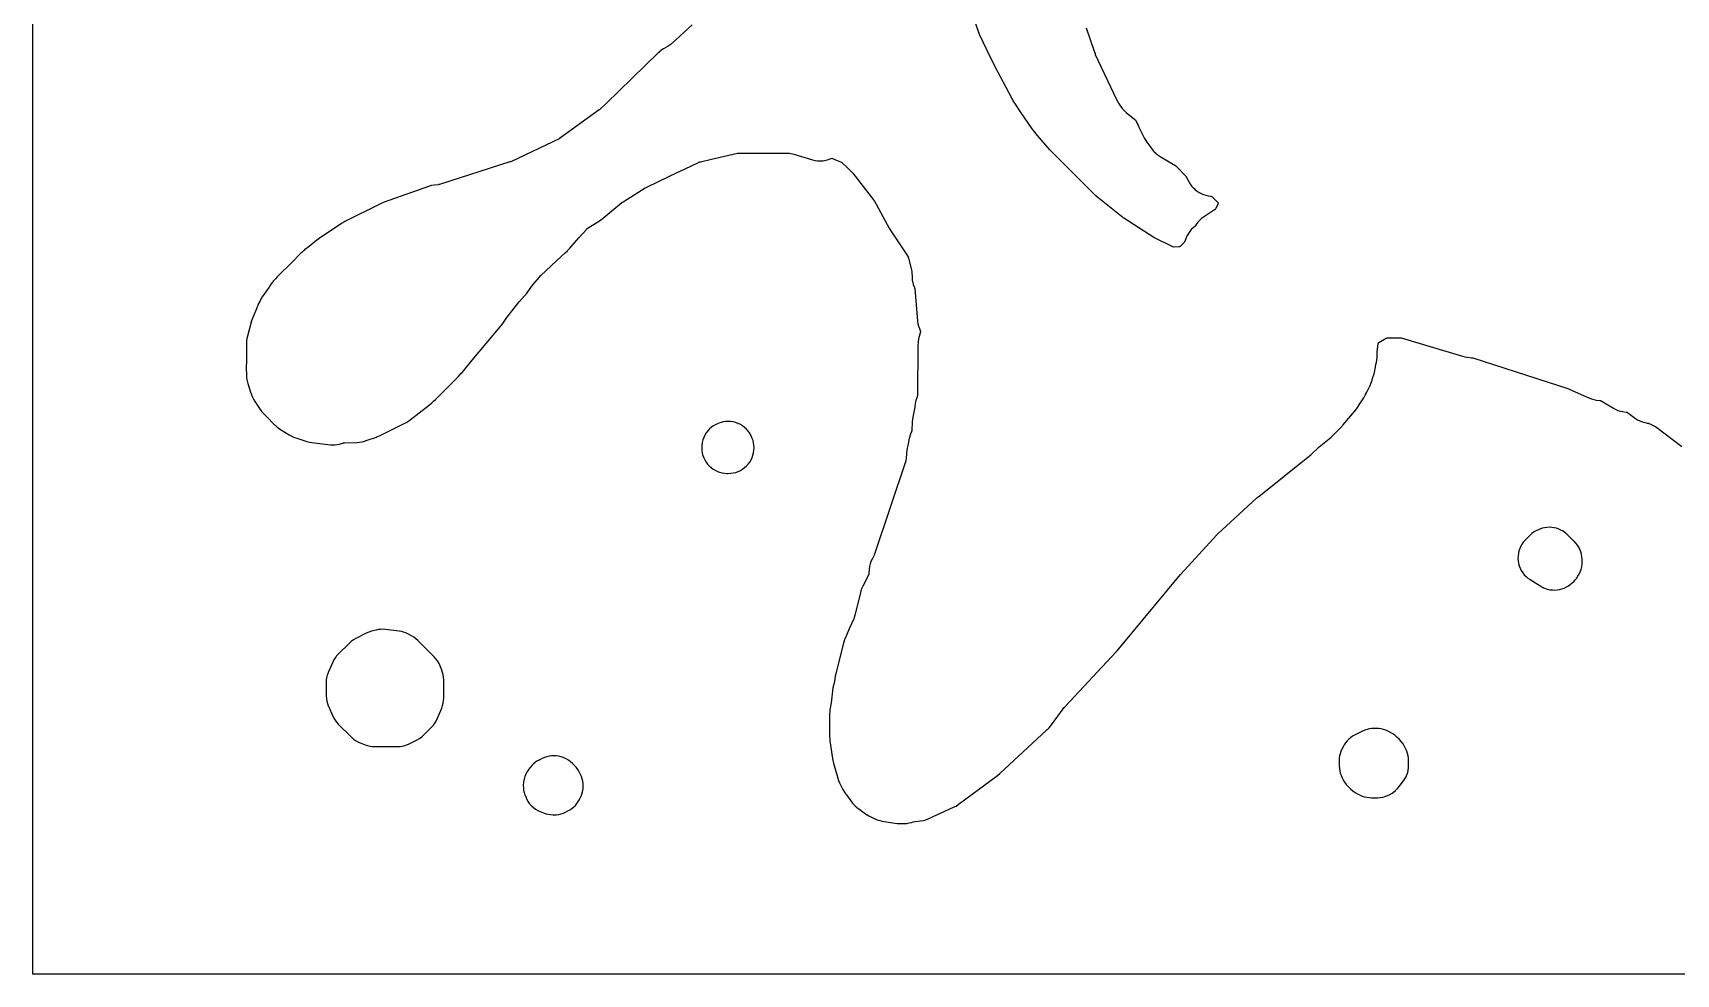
# Model space of a CAD drawing. Header units: millimetres. Extents: x 0 to 300, y 0 to 300.
# Drawn here: x 0 to 160.9, y 0 to 92.3 of the extents above; entities that cross this region are included whole.
import ezdxf

# ---------------------------------------------------------------- set-up
doc = ezdxf.new("R2010")
doc.units = ezdxf.units.MM
doc.layers.add('CUT', color=7, linetype='CONTINUOUS')

msp = doc.modelspace()

# ---------------------------------------------------------------- linework, layer by layer
at = {"layer": 'CUT'}
for points in [[(0.0614, 0), (0.0029, 0.0029), (0, 0.0614), (0, 299.9386), (0.0029, 299.9971), (0.0614, 300), (299.902, 300), (299.9605, 299.9971), (299.9634, 299.9386), (299.9634, 0.0614), (299.9605, 0.0029), (299.902, 0)], [(69.0699, 49.2691), (69.2952, 49.3739), (69.5091, 49.5006), (69.7093, 49.648), (69.8939, 49.8145), (70.0611, 49.9985), (70.2091, 50.1982), (70.3366, 50.4116), (70.4423, 50.6366), (70.525, 50.871), (70.5842, 51.1124), (70.619, 51.3585), (70.6292, 51.6069), (70.629, 51.6262), (70.6169, 51.852), (70.5843, 52.0758), (70.5317, 52.2957), (70.4595, 52.51), (70.3681, 52.7169), (70.3281, 52.7975), (70.2041, 53.0183), (70.0584, 53.2254), (69.8925, 53.4167), (69.7081, 53.5903), (69.507, 53.7443), (69.2915, 53.8772), (69.0636, 53.9876), (68.8257, 54.0743), (68.5802, 54.1366), (68.3297, 54.1737), (68.0767, 54.1853), (68.0707, 54.1852), (67.843, 54.1737), (67.6173, 54.1415), (67.3955, 54.0889), (67.1795, 54.0163), (66.9709, 53.9243), (66.9007, 53.8894), (66.8955, 53.8868), (66.6737, 53.7622), (66.4656, 53.6156), (66.2736, 53.4486), (66.0995, 53.263), (65.9452, 53.0606), (65.8122, 52.8436), (65.702, 52.6142), (65.6157, 52.3748), (65.5542, 52.1279), (65.5181, 51.876), (65.5078, 51.6217), (65.5085, 51.5607), (65.5227, 51.3193), (65.5602, 51.0804), (65.6205, 50.8463), (65.7033, 50.6191), (65.8075, 50.4009), (65.9324, 50.1938), (66.0767, 49.9998), (66.2391, 49.8206), (66.418, 49.6579), (66.6118, 49.5133), (66.8186, 49.3881), (67.0366, 49.2834), (67.2637, 49.2003), (67.4977, 49.1396), (67.7365, 49.1017), (67.9779, 49.087), (67.9835, 49.087), (68.0989, 49.0856), (68.3473, 49.0949), (68.5935, 49.1289), (68.8352, 49.1871)], [(151.316, 38.9977), (151.444, 39.2144), (151.5496, 39.4428), (151.6317, 39.6807), (151.6894, 39.9256), (151.7222, 40.1751), (151.7298, 40.4267), (151.7248, 40.6762), (151.7077, 40.922), (151.6664, 41.1649), (151.6015, 41.4025), (151.5135, 41.6326), (151.4033, 41.8529), (151.2719, 42.0614), (151.1207, 42.2558), (150.951, 42.4345), (150.9324, 42.4522), (150.2376, 43.1152), (150.0588, 43.2702), (149.8662, 43.4077), (149.6614, 43.5264), (149.4464, 43.6251), (149.2229, 43.7031), (148.9931, 43.7596), (148.759, 43.7941), (148.5227, 43.8063), (148.2862, 43.7962), (148.0518, 43.7637), (147.8215, 43.7092), (147.5974, 43.6331), (147.3815, 43.5362), (147.2617, 43.4755), (147.0301, 43.3421), (146.814, 43.1847), (146.616, 43.0052), (146.1748, 42.5598), (146.1738, 42.5588), (146.0071, 42.3729), (145.8598, 42.1712), (145.7334, 41.9559), (145.6291, 41.729), (145.5479, 41.4929), (145.4907, 41.2498), (145.458, 41.0023), (145.4502, 40.7527), (145.4673, 40.5036), (145.5092, 40.2574), (145.5754, 40.0166), (145.6653, 39.7837), (145.778, 39.5608), (145.9124, 39.3504), (146.0671, 39.1544), (146.2406, 38.9748), (146.4311, 38.8134), (146.6368, 38.6718), (147.6903, 38.0216), (147.8994, 37.906), (148.1185, 37.8109), (148.3458, 37.7371), (148.579, 37.6853), (148.8161, 37.6561), (149.0549, 37.6496), (149.2932, 37.6659), (149.5289, 37.705), (149.7598, 37.7663), (149.9838, 37.8494), (150.1988, 37.9535), (150.4029, 38.0776), (150.5942, 38.2207), (150.6543, 38.2752), (150.7444, 38.3457), (150.9376, 38.5336), (151.0144, 38.6263), (151.1669, 38.795)], [(29.7365, 24.6926), (29.8965, 24.5177), (29.8967, 24.5174), (31.1983, 23.2233), (31.3912, 23.0504), (31.6009, 22.8984), (31.8252, 22.769), (32.0617, 22.6634), (32.5431, 22.4778), (32.7632, 22.4045), (32.9891, 22.3519), (33.2189, 22.3204), (33.4506, 22.3104), (35.7347, 22.3179), (35.9654, 22.3293), (36.1941, 22.362), (36.4188, 22.4156), (36.6376, 22.4898), (36.8486, 22.5838), (37.6374, 22.98), (37.8715, 23.1138), (38.0897, 23.272), (38.2897, 23.4529), (39.0702, 24.2392), (39.2302, 24.4166), (39.3726, 24.6084), (39.4959, 24.813), (39.5992, 25.0284), (40.0451, 26.0849), (40.131, 26.321), (40.1928, 26.5645), (40.2298, 26.8131), (40.2418, 27.064), (40.2366, 28.8699), (40.2244, 29.1093), (40.1894, 29.3465), (40.1318, 29.5792), (40.0522, 29.8053), (39.8585, 30.2811), (39.7532, 30.5069), (39.6259, 30.7211), (39.4779, 30.9216), (39.3107, 31.1064), (37.7113, 32.7058), (37.5196, 32.8786), (37.3112, 33.0307), (37.0883, 33.1605), (36.7122, 33.3543), (36.5143, 33.4455), (36.3092, 33.5192), (36.0985, 33.5747), (35.8837, 33.6117), (34.5329, 33.784), (34.3014, 33.8026), (34.069, 33.7997), (33.838, 33.7752), (33.6102, 33.7294), (33.175, 33.6206), (32.9068, 33.5373), (32.6497, 33.4244), (31.6261, 32.9047), (31.6259, 32.9047), (31.4003, 32.775), (31.1894, 32.6225), (30.9955, 32.4489), (29.9118, 31.3722), (29.7513, 31.1967), (29.7502, 31.1953), (29.7501, 31.1952), (29.7159, 31.1498), (29.6081, 31.0068), (29.608, 31.0065), (29.607, 31.0052), (29.4825, 30.8025), (29.3779, 30.5888), (28.932, 29.5565), (28.9313, 29.5545), (28.929, 29.5492), (28.839, 29.3074), (28.7744, 29.0577), (28.7359, 28.8026), (28.7238, 28.5449), (28.7302, 27.2696), (28.7441, 27.0178), (28.7834, 26.7688), (28.8475, 26.5249), (28.9359, 26.2888), (28.9452, 26.2673), (28.9478, 26.2604), (29.3652, 25.2967), (29.4697, 25.0839), (29.5938, 24.8819)], [(128.6328, 18.5911), (128.8119, 18.3943), (128.8148, 18.3914), (129.0719, 18.1375), (129.2734, 17.9588), (129.493, 17.8029), (129.7281, 17.6715), (129.9804, 17.5478), (130.1908, 17.4564), (130.4087, 17.3846), (130.6323, 17.3331), (130.8596, 17.3023), (131.0888, 17.2925), (131.7, 17.2944), (131.9515, 17.3079), (132.2004, 17.3466), (132.4441, 17.4102), (132.6801, 17.4979), (132.9062, 17.609), (133.1199, 17.7422), (133.2513, 17.8337), (133.4634, 17.9988), (133.6565, 18.1858), (133.8285, 18.3925), (134.2438, 18.9501), (134.3728, 19.1411), (134.4837, 19.3432), (134.5755, 19.5546), (134.6475, 19.7736), (134.6989, 19.9983), (134.7295, 20.2267), (134.7388, 20.457), (134.7362, 20.9488), (134.7245, 21.1775), (134.6918, 21.4042), (134.6386, 21.6269), (134.5653, 21.8439), (134.4723, 22.0532), (134.3364, 22.3252), (134.201, 22.5625), (134.0406, 22.7836), (133.857, 22.9859), (133.5997, 23.2401), (133.4018, 23.4158), (133.1866, 23.5696), (132.9562, 23.6998), (132.7191, 23.8178), (132.5082, 23.9108), (132.2896, 23.984), (132.0651, 24.0368), (131.8368, 24.0687), (131.6065, 24.0794), (131.3502, 24.0795), (131.1195, 24.0689), (130.8907, 24.037), (130.6658, 23.9842), (130.4467, 23.9108), (130.2354, 23.8175), (129.4504, 23.4267), (129.2463, 23.313), (129.0538, 23.1806), (128.8744, 23.0309), (128.7098, 22.865), (128.5614, 22.6846), (128.4305, 22.491), (128.3182, 22.2861), (128.2022, 22.0486), (128.1984, 22.0409), (128.1069, 21.8293), (128.0352, 21.6102), (127.9841, 21.3854), (127.9538, 21.1569), (127.9448, 20.9265), (127.9484, 20.3965), (127.9606, 20.1658), (127.9941, 19.9373), (128.0485, 19.7128), (128.1234, 19.4943), (128.1288, 19.4824), (128.1346, 19.4657), (128.2294, 19.2568), (128.3422, 19.036), (128.4757, 18.8058)], [(49.6794, 15.9385), (50.0211, 15.8025), (50.2408, 15.7266), (50.4666, 15.6715), (50.6966, 15.6376), (50.9287, 15.6252), (51.0469, 15.6244), (51.2814, 15.6338), (51.5139, 15.6651), (51.7425, 15.7181), (51.9651, 15.7923), (52.1798, 15.8871), (52.4037, 15.9987), (52.604, 16.1103), (52.7932, 16.2399), (52.9698, 16.3862), (53.1322, 16.5481), (53.2791, 16.7241), (53.4093, 16.9129), (53.5216, 17.1129), (53.6295, 17.3274), (53.7244, 17.5405), (53.7991, 17.7615), (53.8529, 17.9885), (53.8853, 18.2195), (53.896, 18.4526), (53.8849, 18.6856), (53.8521, 18.9166), (53.798, 19.1435), (53.7229, 19.3644), (53.6276, 19.5773), (53.5041, 19.8219), (53.3697, 20.0559), (53.2107, 20.274), (53.0293, 20.4738), (52.8412, 20.6595), (52.6563, 20.8248), (52.4558, 20.9711), (52.2419, 21.0967), (52.0166, 21.2005), (51.9486, 21.2278), (51.9483, 21.2279), (51.7256, 21.3054), (51.4966, 21.3616), (51.2633, 21.396), (51.0277, 21.4082), (50.7921, 21.3981), (50.5585, 21.366), (50.329, 21.3119), (50.1055, 21.2364), (49.8902, 21.1403), (49.5743, 20.9809), (49.5699, 20.9787), (49.3737, 20.8684), (49.1883, 20.7409), (49.0151, 20.5973), (48.8555, 20.4387), (48.7108, 20.2664), (48.5862, 20.1036), (48.4394, 19.8897), (48.4278, 19.8684), (48.4233, 19.8618), (48.3436, 19.7134), (48.3156, 19.6619), (48.3145, 19.6593), (48.2998, 19.632), (48.2925, 19.6141), (48.2857, 19.6012), (48.1887, 19.3606), (48.1171, 19.1112), (48.0953, 19.0169), (48.0515, 18.7737), (48.032, 18.5274), (48.0368, 18.2803), (48.066, 18.0349), (48.1194, 17.7936), (48.1962, 17.5588), (48.1984, 17.5531), (48.2002, 17.5483), (48.2015, 17.545), (48.2697, 17.367), (48.3743, 17.1311), (48.5026, 16.9073), (48.6534, 16.6979), (48.8249, 16.5051), (49.0154, 16.331), (49.2228, 16.1775), (49.445, 16.0462)]]:
    msp.add_lwpolyline(points, close=True, dxfattribs=at)
for points in [[(103.1695, 92.753), (103.9268, 90.4788), (103.971, 90.3689), (103.9817, 90.337), (104.0255, 90.2332), (104.0401, 90.197), (104.0469, 90.1827), (104.0558, 90.1617), (106.121, 85.7496), (106.2867, 85.4507), (106.341, 85.3669), (106.383, 85.289), (106.526, 85.0781), (106.5348, 85.0676), (106.5436, 85.0541), (106.6984, 84.8406), (106.8749, 84.6445), (107.0711, 84.4682), (107.9349, 83.7703), (107.9503, 83.7572), (107.9808, 83.7266), (108.0041, 83.6901), (108.0136, 83.6723), (108.1236, 83.4508), (108.2085, 83.28), (108.2206, 83.2555), (108.3326, 83.0301), (108.8826, 81.9231), (108.8884, 81.9115), (108.9917, 81.7242), (109.1105, 81.5465), (109.5814, 80.9038), (109.7356, 80.7136), (109.7857, 80.6628), (109.8342, 80.6043), (110.0126, 80.4286), (110.2076, 80.2716), (110.4174, 80.1349), (111.8436, 79.3042), (111.8584, 79.2951), (111.8889, 79.2733), (111.9175, 79.2487), (111.9294, 79.2368), (112.9477, 78.1793), (112.9597, 78.1612), (112.9684, 78.1458), (113.2473, 77.6229), (113.3715, 77.415), (113.5153, 77.22), (113.6106, 77.1141), (113.661, 77.0559), (113.6743, 77.0432), (113.6772, 77.0399), (113.6897, 77.0285), (113.8338, 76.8912), (114.0216, 76.7437), (114.2226, 76.6148), (114.4349, 76.5057), (114.6568, 76.4173), (114.886, 76.3505), (115.1205, 76.3058), (115.3626, 76.2716), (115.3797, 76.2688), (115.4157, 76.2603), (115.4442, 76.2364), (115.4563, 76.2248), (116.0721, 75.6054), (116.0845, 75.5923), (116.1083, 75.5632), (116.094, 75.5283), (116.0859, 75.5123), (115.8163, 75.0041), (115.807, 74.9877), (115.7847, 74.9542), (115.7534, 74.9289), (115.738, 74.9181), (114.6573, 74.2082), (114.4525, 74.0582), (114.2639, 73.8882), (114.0935, 73.7), (113.9431, 73.4954), (113.8363, 73.3334), (113.8266, 73.3194), (113.8036, 73.2907), (113.7919, 73.2805), (113.6299, 73.1516), (113.4588, 72.9864), (113.3041, 72.8057), (113.1672, 72.6111), (113.0495, 72.4044), (112.952, 72.1875), (112.7829, 71.7577), (112.7763, 71.742), (112.7599, 71.7094), (112.7352, 71.6823), (112.7233, 71.6708), (112.3567, 71.334), (112.3427, 71.3218), (112.3112, 71.2981), (112.2721, 71.2923), (112.2536, 71.291), (111.7164, 71.265), (111.6999, 71.2647), (109.7868, 72.2071), (106.8417, 74.1045), (106.7908, 74.1392), (106.7418, 74.1764), (104.1417, 76.2587), (99.6022, 80.7858), (98.3901, 82.205), (97.8745, 82.8742), (96.721, 84.5137), (96.1783, 85.3625), (96.0208, 85.6089), (95.9678, 85.6918), (95.8646, 85.8532), (94.2178, 88.9909), (94.1755, 89.0796), (94.1416, 89.1508), (93.8646, 89.7324), (92.7276, 92.1193), (91.8041, 94.7541)], [(64.5648, 93.0625), (62.5915, 91.2289), (62.5781, 91.217), (62.5171, 91.1702), (62.5021, 91.1603), (62.2063, 90.975), (61.7523, 90.7024), (61.5147, 90.5405), (61.452, 90.4863), (61.4487, 90.4839), (61.3875, 90.4304), (61.2973, 90.3524), (61.2891, 90.3444), (61.2497, 90.3099), (56.1443, 85.3472), (55.6026, 84.821), (55.5418, 84.7661), (55.4742, 84.7133), (51.5816, 81.8996), (51.567, 81.8895), (51.5381, 81.8725), (51.5291, 81.868), (46.8609, 79.67), (46.7895, 79.6392), (46.7162, 79.6131), (39.8348, 77.41), (39.8163, 77.4046), (39.735, 77.3875), (39.7159, 77.3849), (39.3259, 77.3436), (39.0371, 77.2958), (38.756, 77.2145), (34.4074, 75.6768), (34.4066, 75.6765), (34.1202, 75.5547), (30.5565, 73.7693), (30.4693, 73.7186), (30.3875, 73.6736), (30.3497, 73.649), (30.2861, 73.6119), (27.9802, 72.0691), (27.9672, 72.0605), (27.797, 71.9359), (26.889, 71.2104), (26.8172, 71.1597), (26.649, 71.0298), (26.5557, 70.9442), (26.5381, 70.9301), (26.3311, 70.745), (26.2452, 70.6592), (26.0771, 70.5052), (25.4525, 69.8668), (23.9305, 68.3454), (23.77, 68.1689), (23.7585, 68.1536), (23.726, 68.1211), (23.5771, 67.9586), (23.509, 67.8695), (23.4363, 67.7872), (23.2873, 67.5788), (23.1434, 67.354), (22.4661, 66.3834), (22.3319, 66.1687), (22.2201, 65.9415), (22.1704, 65.826), (22.1141, 65.7292), (22.023, 65.5365), (21.9498, 65.3396), (21.94, 65.314), (21.9078, 65.2163), (21.5383, 64.3581), (21.4256, 64.0383), (21.0078, 62.5338), (20.9575, 62.3151), (20.9271, 62.0928), (20.9167, 61.8686), (20.9141, 60.1654), (20.8907, 59.4043), (20.8964, 59.142), (20.9124, 59.0165), (20.912, 58.7597), (20.9249, 58.5026), (20.9641, 58.2482), (20.9687, 58.2309), (20.981, 58.1544), (21.0499, 57.9007), (21.3616, 56.9529), (21.3769, 56.9047), (21.3826, 56.8891), (21.3973, 56.8444), (21.4163, 56.7964), (21.4474, 56.7109), (21.4673, 56.6678), (21.5065, 56.5687), (21.6475, 56.308), (21.7159, 56.1977), (21.7486, 56.1288), (21.8923, 55.896), (21.9442, 55.8294), (22.1809, 55.4478), (22.3438, 55.2156), (22.3768, 55.1784), (22.3885, 55.1618), (22.5848, 54.9431), (23.0082, 54.5239), (23.5442, 53.9843), (23.6487, 53.8748), (23.6805, 53.847), (23.7277, 53.7995), (23.9403, 53.6086), (23.9799, 53.5805), (24.0163, 53.5483), (24.2487, 53.3858), (25.0921, 52.8647), (25.3475, 52.7268), (25.444, 52.6883), (25.4499, 52.6854), (25.4763, 52.6754), (25.6171, 52.6193), (25.6251, 52.6167), (25.8629, 52.5376), (26.7366, 52.2469), (26.8314, 52.2154), (27.0785, 52.1471), (27.3312, 52.1044), (29.1371, 51.8941), (29.3576, 51.8783), (29.5787, 51.882), (29.7985, 51.9052), (30.0155, 51.9477), (30.2279, 52.0093), (30.3837, 52.062), (30.401, 52.0674), (30.4225, 52.0725), (30.484, 52.0814), (30.5052, 52.0826), (31.7651, 52.1226), (32.0035, 52.1416), (32.2389, 52.1833), (32.4693, 52.2473), (32.4948, 52.2557), (32.5032, 52.258), (32.634, 52.3016), (33.644, 52.6349), (33.6835, 52.6512), (33.693, 52.6544), (33.6941, 52.6547), (34.0246, 52.7918), (36.3766, 53.9711), (36.5864, 54.0893), (36.5923, 54.0934), (36.619, 54.1084), (36.814, 54.2442), (38.8497, 55.8108), (39.0837, 56.0151), (39.1176, 56.0487), (39.1868, 56.1098), (39.2437, 56.1671), (39.4199, 56.3247), (40.333, 57.2515), (41.6535, 58.5584), (41.8154, 58.7347), (41.9309, 58.8732), (42.0337, 58.9776), (42.1979, 59.1617), (42.2008, 59.1652), (43.0284, 60.1901), (45.9202, 63.6599), (46.0926, 63.893), (46.4076, 64.375), (47.6399, 65.9012), (47.6653, 65.9326), (47.6708, 65.9395), (47.6712, 65.9399), (48.1659, 66.4826), (48.3429, 66.7001), (48.8489, 67.3985), (49.7367, 68.498), (51.7854, 70.3855), (52.1464, 70.7033), (52.3486, 70.9044), (52.4068, 70.958), (52.6035, 71.161), (53.4816, 72.1761), (54.2491, 73.0386), (54.2572, 73.0473), (54.3836, 73.1423), (55.4935, 73.8528), (55.7261, 74.0212), (57.6953, 75.6276), (57.7535, 75.6723), (57.8144, 75.7132), (59.9593, 77.0624), (59.9969, 77.0849), (59.9985, 77.0858), (60.0022, 77.0879), (60.0031, 77.0885), (60.0053, 77.0898), (60.0553, 77.1164), (60.1261, 77.1519), (62.3604, 78.213), (63.0446, 78.5379), (63.8366, 78.914), (65.2682, 79.5939), (65.3256, 79.6168), (65.3769, 79.6347), (65.3964, 79.6399), (66.4789, 79.8939), (68.9968, 80.4641), (73.9831, 80.48), (74.0012, 80.4796), (74.0786, 80.4724), (74.0964, 80.4695), (74.5311, 80.3869), (76.3644, 79.8275), (76.6043, 79.7671), (76.8489, 79.7307), (77.096, 79.7187), (77.1106, 79.7187), (77.3903, 79.7346), (77.6664, 79.7817), (77.9355, 79.8594), (77.9783, 79.8744), (78.1552, 79.9364), (78.2072, 79.9546), (78.2258, 79.9606), (78.2661, 79.9701), (78.3058, 79.9583), (78.324, 79.9513), (79.1486, 79.6079), (79.1649, 79.6007), (79.1721, 79.5968), (79.1814, 79.5885), (79.778, 79.0229), (80.2474, 78.5649), (80.292, 78.5183), (82.3303, 75.9146), (82.3334, 75.9105), (82.3769, 75.845), (82.3859, 75.8295), (83.8705, 73.1222), (83.8711, 73.121), (83.9749, 72.9487), (85.7172, 70.3013), (85.7283, 70.2833), (85.7416, 70.257), (85.7547, 70.2223), (85.7605, 70.2021), (86.0644, 69.0071), (86.0687, 68.9879), (86.081, 68.9046), (86.0823, 68.885), (86.1086, 68.2565), (86.1279, 68.0337), (86.1671, 67.8135), (86.2258, 67.5978), (86.3035, 67.3881), (86.3335, 67.3173), (86.3406, 67.2991), (86.3528, 67.2592), (86.3608, 67.2182), (86.3631, 67.1989), (86.6524, 63.997), (86.6863, 63.7551), (86.7436, 63.5176), (86.8238, 63.2869), (86.9122, 63.0675), (86.919, 63.0493), (86.9305, 63.0094), (86.9248, 62.9682), (86.9206, 62.9492), (86.7532, 62.2703), (86.7005, 61.987), (86.6929, 61.8764), (86.6927, 61.8751), (86.6923, 61.868), (86.6807, 61.6994), (86.6255, 56.6909), (86.6209, 56.6505), (86.6173, 56.6314), (86.6105, 56.6005), (86.605, 56.5855), (86.563, 56.4788), (86.4763, 56.2166), (86.419, 55.9464), (86.3919, 55.6716), (86.3881, 55.5838), (86.1711, 54.592), (86.1345, 54.3824), (86.1158, 54.1703), (86.0754, 53.2739), (86.0741, 53.2555), (86.0716, 53.2381), (86.0697, 53.2255), (86.0657, 53.2084), (86.0554, 53.1793), (86.048, 53.1624), (86.0026, 53.0651), (85.9117, 52.8429), (85.8425, 52.6129), (85.7957, 52.3773), (85.7316, 51.9478), (85.6319, 51.5716), (85.5805, 51.3299), (85.5532, 51.0843), (85.5185, 50.5194), (85.4973, 50.3768), (85.4963, 50.3713), (85.4853, 50.3243), (82.4369, 41.1711), (82.4352, 41.1664), (82.4059, 41.0964), (82.3983, 41.0808), (82.1847, 40.6688), (82.0823, 40.4451), (82.0025, 40.2125), (81.9458, 39.9731), (81.913, 39.7293), (81.871, 39.2341), (81.869, 39.2159), (81.8619, 39.1774), (81.8476, 39.141), (81.8396, 39.1245), (81.2785, 38.0283), (81.2527, 37.9779), (81.1322, 37.7031), (81.0456, 37.4159), (80.5407, 35.2884), (80.4997, 35.1812), (80.4295, 34.9701), (80.3953, 34.8253), (79.9526, 33.8337), (79.54, 32.9098), (79.5325, 32.8931), (79.452, 32.6891), (79.3896, 32.4789), (78.6292, 29.4309), (78.5851, 29.2132), (78.4973, 28.6534), (78.3577, 28.0572), (78.3078, 27.7693), (78.1748, 26.5981), (78.0648, 25.8969), (78.042, 25.7013), (78.0346, 25.5045), (78.0349, 25.3429), (78.0213, 25.0841), (78.0359, 23.2485), (78.0435, 23.1428), (78.0548, 22.9442), (78.0655, 22.8808), (78.2994, 21.1536), (78.3714, 20.8075), (78.4033, 20.695), (78.5351, 20.2301), (78.8233, 19.2127), (78.824, 19.2101), (78.8999, 18.984), (78.9971, 18.766), (79.3355, 18.095), (79.4474, 17.896), (79.4593, 17.8789), (79.4654, 17.8681), (79.548, 17.7503), (79.5771, 17.7082), (79.5832, 17.7002), (79.6016, 17.6739), (79.6823, 17.5696), (80.2894, 16.7706), (80.4451, 16.585), (80.5034, 16.5279), (80.5151, 16.5142), (80.6117, 16.4216), (80.6181, 16.4154), (80.6191, 16.4146), (80.693, 16.3438), (80.8867, 16.1918), (81.5429, 15.7271), (81.6556, 15.6537), (81.6732, 15.6419), (81.6761, 15.6403), (81.705, 15.6215), (81.8748, 15.5287), (82.4611, 15.2373), (82.4915, 15.224), (82.7023, 15.1314), (82.9382, 15.0546), (83.1806, 15.0016), (84.4233, 14.7936), (84.6462, 14.7666), (84.8705, 14.7596), (85.3703, 14.7665), (85.6056, 14.7809), (85.8386, 14.8174), (86.0671, 14.8756), (86.2005, 14.9235), (86.9468, 15.0157), (87.1963, 15.0595), (87.4401, 15.1283), (87.6757, 15.2214), (87.7494, 15.255), (90.1785, 16.3606), (90.4126, 16.4825), (90.6326, 16.6284), (94.484, 19.4864), (94.4846, 19.4868), (94.6943, 19.6609), (99.2874, 23.9183), (99.3531, 23.9846), (99.3649, 23.9956), (99.5207, 24.1536), (99.6619, 24.3249), (101.0171, 26.1259), (101.0556, 26.1744), (101.0965, 26.2208), (106.0978, 31.6048), (106.1877, 31.707), (112.3929, 39.1625), (112.4106, 39.1833), (112.4288, 39.2037), (115.9443, 43.0552), (115.9805, 43.0932), (116.0183, 43.1295), (119.8827, 46.681), (119.9023, 46.6987), (119.9327, 46.7261), (119.9993, 46.7863), (120.0415, 46.8243), (120.0545, 46.8351), (125.0351, 50.8213), (125.0378, 50.8234), (125.1494, 50.9183), (125.988, 51.6742), (126.971, 52.4755), (127.1595, 52.6458), (128.0781, 53.5646), (128.1609, 53.6579), (128.2286, 53.7283), (128.2694, 53.7773), (128.2909, 53.7998), (129.5885, 55.3622), (129.7864, 55.6362), (129.992, 55.9659), (130.086, 56.0851), (130.2294, 56.287), (130.3522, 56.5022), (130.4816, 56.7575), (130.5353, 56.8517), (130.5443, 56.871), (130.5545, 56.889), (130.6313, 57.053), (130.9612, 57.704), (131.0736, 57.9604), (131.1565, 58.2277), (131.1994, 58.3993), (131.2727, 58.573), (131.3701, 58.848), (131.4348, 59.1324), (131.5397, 59.7603), (131.5936, 59.9762), (131.6369, 60.1877), (131.6617, 60.4021), (131.6671, 60.5862), (131.6701, 60.6115), (131.6752, 60.8516), (131.6644, 60.9947), (131.769, 61.8161), (131.7719, 61.8345), (131.7807, 61.8728), (131.8121, 61.8964), (131.8277, 61.9064), (132.5491, 62.3435), (132.5638, 62.352), (132.5962, 62.3679), (132.6319, 62.3712), (132.649, 62.3717), (133.9007, 62.3774), (133.9194, 62.377), (133.9592, 62.3732), (133.9984, 62.3656), (134.0164, 62.3607), (140.0047, 60.5624), (140.2393, 60.5041), (140.4784, 60.4688), (140.8907, 60.4281), (140.9108, 60.4256), (140.9962, 60.4078), (141.0157, 60.4021), (150.4159, 57.3597), (150.477, 57.3381), (150.5368, 57.3132), (152.4014, 56.4775), (152.6351, 56.3865), (152.8768, 56.3194), (153.1239, 56.2769), (153.4817, 56.2336), (153.5012, 56.2308), (153.5422, 56.2214), (153.5804, 56.2037), (153.5976, 56.194), (154.8108, 55.4688), (155.0209, 55.3564), (155.2408, 55.2645), (155.4685, 55.194), (155.7018, 55.1454), (156.0604, 55.0886), (156.0777, 55.0854), (156.114, 55.0761), (156.1463, 55.0571), (156.1608, 55.0472), (156.952, 54.4781), (157.1645, 54.341), (157.3898, 54.2261), (157.6255, 54.1345), (157.8693, 54.0672), (158.1186, 54.0249), (158.169, 54.0189), (158.1898, 54.0159), (158.2337, 54.0056), (158.2761, 53.9906), (158.2953, 53.9819), (158.8169, 53.7287), (158.8331, 53.7203), (158.9001, 53.6793), (158.915, 53.6687), (161.4998, 51.7234)]]:
    msp.add_lwpolyline(points, dxfattribs=at)

doc.saveas('drawing.dxf')
